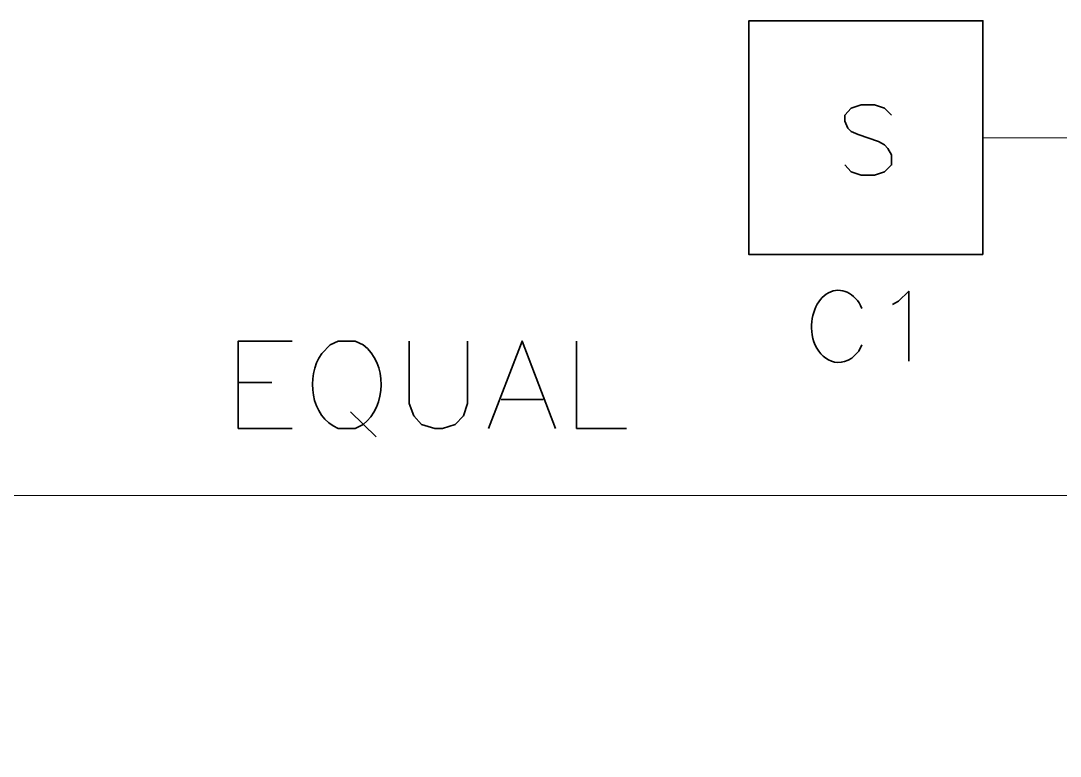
# Model space of a CAD drawing. Header units: inches. Extents: x 5 to 516, y -193 to 129.
# Drawn here: x 83.475 to 87.92, y -79.305 to -76.16 of the extents above; entities that cross this region are included whole.
import ezdxf

# ---------------------------------------------------------------- set-up
doc = ezdxf.new("R2010")
doc.units = ezdxf.units.IN
doc.header["$MEASUREMENT"] = 0
doc.layers.add('PDF4_Geometry', color=7, linetype='Continuous')

msp = doc.modelspace()

# ---------------------------------------------------------------- linework, layer by layer
at = {"layer": 'PDF4_Geometry', "lineweight": 35}
msp.add_lwpolyline([(87.588757, -77.1596478), (87.588757, -76.1596478), (86.5887569, -76.1596478), (86.5887569, -77.1596478)], close=True, dxfattribs=at)
for points in [[(87.1987558, -76.5629817), (87.1687558, -76.5329817), (87.1254225, -76.5196483), (87.0687558, -76.5196483), (87.0254225, -76.5329817), (86.9987558, -76.5629817), (86.9987558, -76.5896483), (87.0120892, -76.6196483), (87.0254225, -76.6329817), (87.0554225, -76.646315), (87.1420892, -76.676315), (87.1687558, -76.6896483), (87.1820892, -76.706315), (87.1987558, -76.7329817), (87.1987558, -76.776315), (87.1687558, -76.806315), (87.1254225, -76.8196484), (87.0687558, -76.8196484), (87.0254225, -76.806315), (86.9987558, -76.776315)], [(87.2020857, -77.3729827), (87.2287523, -77.3596494), (87.2720857, -77.316316), (87.2720857, -77.616316)], [(84.6354207, -77.9029815), (84.4054207, -77.9029815), (84.4054207, -77.5296481), (84.6354207, -77.5296481)], [(84.938757, -77.5463164), (84.9054237, -77.5296498), (84.8320903, -77.5296498), (84.798757, -77.5463164), (84.7620903, -77.5829831)], [(85.1354215, -77.5296498), (85.1354215, -77.7963165), (85.1554215, -77.8496498), (85.1887549, -77.8863165), (85.2454215, -77.9029831), (85.2787549, -77.9029831), (85.3320882, -77.8863165), (85.3687549, -77.8496498), (85.3854216, -77.7963165), (85.3854216, -77.5296498)], [(85.4754213, -77.9029815), (85.6187546, -77.5296481), (85.762088, -77.9029815)], [(85.8520896, -77.5296498), (85.8520896, -77.9029831), (86.065423, -77.9029831)], [(87.0287542, -77.602982), (87.0587542, -77.572982), (87.0720875, -77.5463154)], [(84.4054207, -77.706316), (84.548754, -77.706316)], [(85.5287525, -77.7796498), (85.7087525, -77.7796498)], [(84.8854215, -77.8329844), (84.9954215, -77.939651)], [(84.8320903, -77.9029831), (84.9054237, -77.9029831), (84.938757, -77.8863165)]]:
    msp.add_lwpolyline(points, dxfattribs=at)
at = {"layer": 'PDF4_Geometry', "lineweight": 15}
for points in [[(88.8287541, -81.2696505), (88.2554207, -76.6596499), (87.588754, -76.6596499)], [(105.0054267, -78.1896501), (91.7987589, -78.1896501), (78.6720913, -78.1896501)]]:
    msp.add_lwpolyline(points, dxfattribs=at)
at = {"layer": 'PDF4_Geometry', "lineweight": 35}
msp.add_ellipse((86.9730315, -77.4722064), major_axis=(-0.0040695, 0.1598097), ratio=0.730757919, start_param=5.236600361, end_param=8.029143872, dxfattribs=at)
for points in [[(86.8587542, -77.502982), (86.8730875, -77.5838709), (86.9446986, -77.655982), (87.0287542, -77.602982)], [(84.938757, -77.8863165), (85.0397015, -77.8119831), (85.0438681, -77.6215942), (84.938757, -77.5463164)], [(84.7620903, -77.5829831), (84.6931459, -77.6817053), (84.7128126, -77.8537054), (84.8320903, -77.9029831)]]:
    msp.add_open_spline(points, degree=3, dxfattribs=at)

doc.saveas('drawing.dxf')
